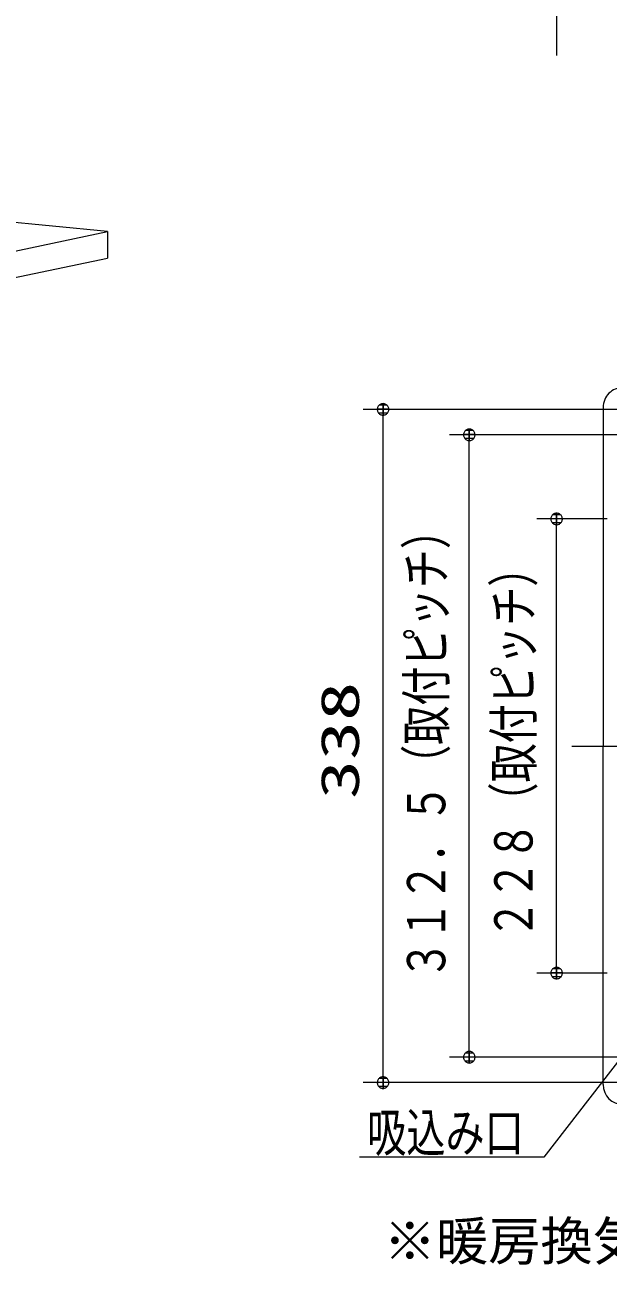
# Model space of a CAD drawing. Units: millimetres on the paper. Extents: x -305 to 305, y -152 to 152.
# Drawn here: x -133.4 to -104.1, y 12.6 to 74.8 of the extents above; entities that cross this region are included whole.
import ezdxf
from ezdxf.enums import TextEntityAlignment as Align

# ---------------------------------------------------------------- set-up
doc = ezdxf.new("R2010")
doc.units = ezdxf.units.MM
doc.linetypes.add('LONG_CHAIN', pattern=[21, 18, -1, 1, -1])
doc.linetypes.add('LONG_DOUBLE_CHAIN', pattern=[21.8, 18, -1, 0.6, -0.6, 0.6, -1])
for name, color, linetype, lineweight in [('0-0_PV', 7, 'Continuous', 9), ('0-2_S3', 7, 'Continuous', 9), ('0-4_0', 7, 'Continuous', 9)]:
    doc.layers.add(name, color=color, linetype=linetype, lineweight=lineweight)
doc.styles.add('ＭＳ ゴシック', font='')
doc.styles.get('ＭＳ ゴシック').set_extended_font_data('MS Gothic')

msp = doc.modelspace()

# ---------------------------------------------------------------- linework, layer by layer
at = {"layer": '0-0_PV'}
for p, q in [((-129.247, 64.453), (-144.205, 65.903)), ((-166.805, 56.576), (-129.247, 64.453)), ((-129.247, 64.453), (-129.237, 63.121)), ((-166.796, 55.245), (-129.239, 63.121))]:
    msp.add_line(p, q, dxfattribs=at)
for centre, start, end in [((-129.247, 64.453), 0.41518, 180.41518), ((-129.247, 64.453), 264.46192, 84.46192), ((-129.247, 64.453), 281.84458, 101.84458), ((-129.239, 63.121), 281.8445, 101.8445), ((-129.237, 63.121), 180.41518, 0.41518)]:
    msp.add_arc(centre, 0.0018, start, end, dxfattribs=at)
at = {"layer": '0-2_S3'}
for p, q in [((-106.689, 84.824), (-106.689, 73.304)), ((-103.252, 55.528), (-116.404, 55.528)), ((-115.404, 21.726), (-115.404, 55.528)), ((-100.102, 54.253), (-112.071, 54.253)), ((-111.071, 23.001), (-111.071, 54.253)), ((-104.152, 50.028), (-107.689, 50.028)), ((-106.689, 27.227), (-106.689, 50.028)), ((-104.352, 21.625), (-104.352, 38.627)), ((-94.745, 34.243), (-107.328, 17.989)), ((-104.152, 27.227), (-107.689, 27.227)), ((-100.102, 23.001), (-112.071, 23.001)), ((-103.252, 21.726), (-116.404, 21.726)), ((-107.328, 17.989), (-116.579, 17.989))]:
    msp.add_line(p, q, dxfattribs=at)
at = {"layer": '0-2_S3', "linetype": 'LONG_DOUBLE_CHAIN'}
msp.add_line((-104.352, 55.63), (-104.352, 38.627), dxfattribs=at)
at = {"layer": '0-2_S3', "linetype": 'LONG_CHAIN'}
msp.add_line((-105.919, 38.627), (-57.311, 38.627), dxfattribs=at)
at = {"layer": '0-2_S3', "linetype": 'LONG_DOUBLE_CHAIN'}
msp.add_ellipse((-103.351, 55.627), major_axis=(-0.709, 0.709), ratio=0.997265, start_param=5.498565, end_param=7.067288, dxfattribs=at)
at = {"layer": '0-2_S3'}
msp.add_ellipse((-103.351, 21.628), major_axis=(-0.709, -0.709), ratio=0.997265, start_param=5.498565, end_param=7.067214, dxfattribs=at)
at = {"layer": '0-4_0'}
for p, q in [((-115.404, 55.538), (-115.693, 55.538)), ((-115.404, 55.738), (-115.604, 55.738)), ((-115.204, 55.738), (-115.404, 55.738)), ((-115.114, 55.538), (-115.404, 55.538)), ((-115.404, 55.338), (-115.622, 55.338)), ((-115.185, 55.338), (-115.404, 55.338)), ((-111.071, 54.263), (-111.361, 54.263)), ((-111.071, 54.463), (-111.271, 54.463)), ((-110.872, 54.463), (-111.071, 54.463)), ((-110.782, 54.263), (-111.071, 54.263)), ((-111.071, 54.063), (-111.29, 54.063)), ((-110.853, 54.063), (-111.071, 54.063)), ((-106.689, 50.038), (-106.978, 50.038)), ((-106.689, 49.838), (-106.907, 49.838)), ((-106.689, 50.238), (-106.888, 50.238)), ((-106.489, 50.238), (-106.689, 50.238)), ((-106.399, 50.038), (-106.689, 50.038)), ((-106.47, 49.838), (-106.689, 49.838)), ((-106.689, 27.437), (-106.888, 27.437)), ((-106.489, 27.437), (-106.689, 27.437)), ((-106.689, 27.237), (-106.978, 27.237)), ((-106.689, 27.037), (-106.907, 27.037)), ((-106.399, 27.237), (-106.689, 27.237)), ((-106.47, 27.037), (-106.689, 27.037)), ((-111.071, 23.211), (-111.271, 23.211)), ((-110.872, 23.211), (-111.071, 23.211)), ((-111.071, 23.011), (-111.361, 23.011)), ((-111.071, 22.811), (-111.29, 22.811)), ((-110.782, 23.011), (-111.071, 23.011)), ((-110.853, 22.811), (-111.071, 22.811)), ((-115.404, 21.936), (-115.604, 21.936)), ((-115.204, 21.936), (-115.404, 21.936)), ((-115.404, 21.736), (-115.693, 21.736)), ((-115.404, 21.536), (-115.622, 21.536)), ((-115.114, 21.736), (-115.404, 21.736)), ((-115.185, 21.536), (-115.404, 21.536))]:
    msp.add_line(p, q, dxfattribs=at)
for points in [[(-115.404, 55.818), (-115.44, 55.816), (-115.476, 55.809), (-115.51, 55.798), (-115.543, 55.783), (-115.574, 55.763), (-115.602, 55.74), (-115.627, 55.713), (-115.649, 55.684), (-115.666, 55.652), (-115.679, 55.618), (-115.689, 55.583), (-115.693, 55.547), (-115.693, 55.51), (-115.689, 55.474), (-115.679, 55.439), (-115.666, 55.405), (-115.649, 55.373), (-115.627, 55.344), (-115.602, 55.317), (-115.574, 55.294), (-115.543, 55.274), (-115.51, 55.259), (-115.476, 55.248), (-115.44, 55.241), (-115.404, 55.238), (-115.404, 55.528)], [(-115.404, 55.238), (-115.367, 55.241), (-115.332, 55.248), (-115.297, 55.259), (-115.264, 55.274), (-115.233, 55.294), (-115.205, 55.317), (-115.18, 55.344), (-115.159, 55.373), (-115.141, 55.405), (-115.128, 55.439), (-115.119, 55.474), (-115.114, 55.51), (-115.114, 55.547), (-115.119, 55.583), (-115.128, 55.618), (-115.141, 55.652), (-115.159, 55.684), (-115.18, 55.713), (-115.205, 55.74), (-115.233, 55.763), (-115.264, 55.783), (-115.297, 55.798), (-115.332, 55.809), (-115.367, 55.816), (-115.404, 55.818), (-115.404, 55.528)], [(-111.071, 54.543), (-111.108, 54.541), (-111.144, 54.534), (-111.178, 54.523), (-111.211, 54.507), (-111.242, 54.488), (-111.27, 54.465), (-111.295, 54.438), (-111.316, 54.409), (-111.334, 54.377), (-111.347, 54.343), (-111.356, 54.308), (-111.361, 54.272), (-111.361, 54.235), (-111.356, 54.199), (-111.347, 54.164), (-111.334, 54.13), (-111.316, 54.098), (-111.295, 54.068), (-111.27, 54.042), (-111.242, 54.019), (-111.211, 53.999), (-111.178, 53.984), (-111.144, 53.972), (-111.108, 53.966), (-111.071, 53.963), (-111.071, 54.253)], [(-111.071, 53.963), (-111.035, 53.966), (-110.999, 53.972), (-110.965, 53.984), (-110.932, 53.999), (-110.901, 54.019), (-110.873, 54.042), (-110.848, 54.068), (-110.827, 54.098), (-110.809, 54.13), (-110.796, 54.164), (-110.787, 54.199), (-110.782, 54.235), (-110.782, 54.272), (-110.787, 54.308), (-110.796, 54.343), (-110.809, 54.377), (-110.827, 54.409), (-110.848, 54.438), (-110.873, 54.465), (-110.901, 54.488), (-110.932, 54.507), (-110.965, 54.523), (-110.999, 54.534), (-111.035, 54.541), (-111.071, 54.543), (-111.071, 54.253)], [(-106.689, 50.318), (-106.725, 50.316), (-106.761, 50.309), (-106.795, 50.298), (-106.828, 50.282), (-106.859, 50.263), (-106.887, 50.239), (-106.912, 50.213), (-106.933, 50.183), (-106.951, 50.152), (-106.964, 50.118), (-106.973, 50.082), (-106.978, 50.046), (-106.978, 50.01), (-106.973, 49.974), (-106.964, 49.938), (-106.951, 49.905), (-106.933, 49.873), (-106.912, 49.843), (-106.887, 49.817), (-106.859, 49.793), (-106.828, 49.774), (-106.795, 49.758), (-106.761, 49.747), (-106.725, 49.74), (-106.689, 49.738), (-106.689, 50.028)], [(-106.689, 49.738), (-106.652, 49.74), (-106.617, 49.747), (-106.582, 49.758), (-106.549, 49.774), (-106.518, 49.793), (-106.49, 49.817), (-106.465, 49.843), (-106.444, 49.873), (-106.426, 49.905), (-106.413, 49.938), (-106.404, 49.974), (-106.399, 50.01), (-106.399, 50.046), (-106.404, 50.082), (-106.413, 50.118), (-106.426, 50.152), (-106.444, 50.183), (-106.465, 50.213), (-106.49, 50.239), (-106.518, 50.263), (-106.549, 50.282), (-106.582, 50.298), (-106.617, 50.309), (-106.652, 50.316), (-106.689, 50.318), (-106.689, 50.028)], [(-106.689, 27.517), (-106.725, 27.514), (-106.761, 27.508), (-106.795, 27.496), (-106.828, 27.481), (-106.859, 27.461), (-106.887, 27.438), (-106.912, 27.411), (-106.933, 27.382), (-106.951, 27.35), (-106.964, 27.316), (-106.973, 27.281), (-106.978, 27.245), (-106.978, 27.208), (-106.973, 27.172), (-106.964, 27.137), (-106.951, 27.103), (-106.933, 27.071), (-106.912, 27.042), (-106.887, 27.015), (-106.859, 26.992), (-106.828, 26.973), (-106.795, 26.957), (-106.761, 26.946), (-106.725, 26.939), (-106.689, 26.937), (-106.689, 27.227)], [(-106.689, 26.937), (-106.652, 26.939), (-106.617, 26.946), (-106.582, 26.957), (-106.549, 26.973), (-106.518, 26.992), (-106.49, 27.015), (-106.465, 27.042), (-106.444, 27.071), (-106.426, 27.103), (-106.413, 27.137), (-106.404, 27.172), (-106.399, 27.208), (-106.399, 27.245), (-106.404, 27.281), (-106.413, 27.316), (-106.426, 27.35), (-106.444, 27.382), (-106.465, 27.411), (-106.49, 27.438), (-106.518, 27.461), (-106.549, 27.481), (-106.582, 27.496), (-106.617, 27.508), (-106.652, 27.514), (-106.689, 27.517), (-106.689, 27.227)], [(-111.071, 23.291), (-111.108, 23.289), (-111.144, 23.282), (-111.178, 23.271), (-111.211, 23.256), (-111.242, 23.236), (-111.27, 23.213), (-111.295, 23.186), (-111.316, 23.157), (-111.334, 23.125), (-111.347, 23.091), (-111.356, 23.056), (-111.361, 23.02), (-111.361, 22.983), (-111.356, 22.947), (-111.347, 22.912), (-111.334, 22.878), (-111.316, 22.846), (-111.295, 22.817), (-111.27, 22.79), (-111.242, 22.767), (-111.211, 22.747), (-111.178, 22.732), (-111.144, 22.72), (-111.108, 22.714), (-111.071, 22.711), (-111.071, 23.001)], [(-111.071, 22.711), (-111.035, 22.714), (-110.999, 22.72), (-110.965, 22.732), (-110.932, 22.747), (-110.901, 22.767), (-110.873, 22.79), (-110.848, 22.817), (-110.827, 22.846), (-110.809, 22.878), (-110.796, 22.912), (-110.787, 22.947), (-110.782, 22.983), (-110.782, 23.02), (-110.787, 23.056), (-110.796, 23.091), (-110.809, 23.125), (-110.827, 23.157), (-110.848, 23.186), (-110.873, 23.213), (-110.901, 23.236), (-110.932, 23.256), (-110.965, 23.271), (-110.999, 23.282), (-111.035, 23.289), (-111.071, 23.291), (-111.071, 23.001)], [(-115.404, 22.016), (-115.44, 22.014), (-115.476, 22.007), (-115.51, 21.996), (-115.543, 21.98), (-115.574, 21.961), (-115.602, 21.938), (-115.627, 21.911), (-115.649, 21.882), (-115.666, 21.85), (-115.679, 21.816), (-115.689, 21.781), (-115.693, 21.745), (-115.693, 21.708), (-115.689, 21.672), (-115.679, 21.637), (-115.666, 21.603), (-115.649, 21.571), (-115.627, 21.541), (-115.602, 21.515), (-115.574, 21.492), (-115.543, 21.472), (-115.51, 21.457), (-115.476, 21.445), (-115.44, 21.439), (-115.404, 21.436), (-115.404, 21.726)], [(-115.404, 21.436), (-115.367, 21.439), (-115.332, 21.445), (-115.297, 21.457), (-115.264, 21.472), (-115.233, 21.492), (-115.205, 21.515), (-115.18, 21.541), (-115.159, 21.571), (-115.141, 21.603), (-115.128, 21.637), (-115.119, 21.672), (-115.114, 21.708), (-115.114, 21.745), (-115.119, 21.781), (-115.128, 21.816), (-115.141, 21.85), (-115.159, 21.882), (-115.18, 21.911), (-115.205, 21.938), (-115.233, 21.961), (-115.264, 21.98), (-115.297, 21.996), (-115.332, 22.007), (-115.367, 22.014), (-115.404, 22.016), (-115.404, 21.726)]]:
    msp.add_lwpolyline(points, close=True, dxfattribs=at)

# ---------------------------------------------------------------- texts
at = {"layer": '0-2_S3', "style": 'ＭＳ ゴシック'}
for s, height, width, p in [('３１２．５（取付ピッチ）', 1.921, 0.75, (-111.701, 26.897)), ('２２８（取付ピッチ）', 1.921, 0.75, (-107.319, 28.937)), ('338', 1.924, 1.5, (-116.034, 35.961))]:
    msp.add_text(s, height=height, rotation=90, dxfattribs=dict(at, width=width)).set_placement(p, align=Align.BOTTOM_LEFT)
at = {"layer": '0-2_S3', "style": 'ＭＳ ゴシック', "width": 0.75}
msp.add_text('吸込み口', height=1.921, dxfattribs=at).set_placement((-116.199, 17.686), align=Align.BOTTOM_LEFT)
at = {"layer": '0-2_S3', "style": 'ＭＳ ゴシック'}
msp.add_text('※暖房換気乾燥機（電気式）には、専用物干しバーが1本つきます。', height=1.924, dxfattribs=at).set_placement((-115.371, 12.234), align=Align.BOTTOM_LEFT)

doc.saveas('drawing.dxf')
